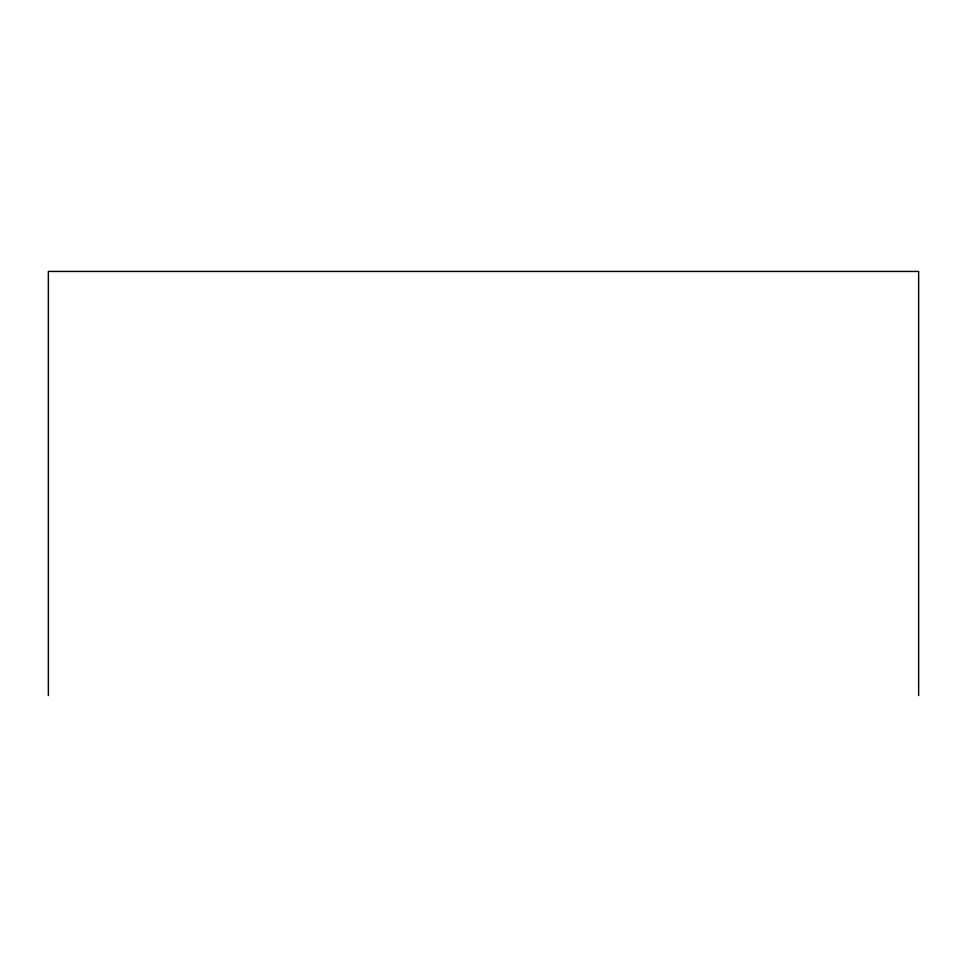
<?xml version="1.0" encoding="UTF-8"?>
<svg xmlns="http://www.w3.org/2000/svg" width="967" height="967" viewBox="0 0 967 967"><rect width="100%" height="100%" fill="white"/><g stroke="black" fill="none" stroke-linecap="round" stroke-linejoin="round"><path stroke-width="1.45" d="M918.65 695.563L918.65 271.437L48.35 271.437L48.35 695.563"/></g></svg>
